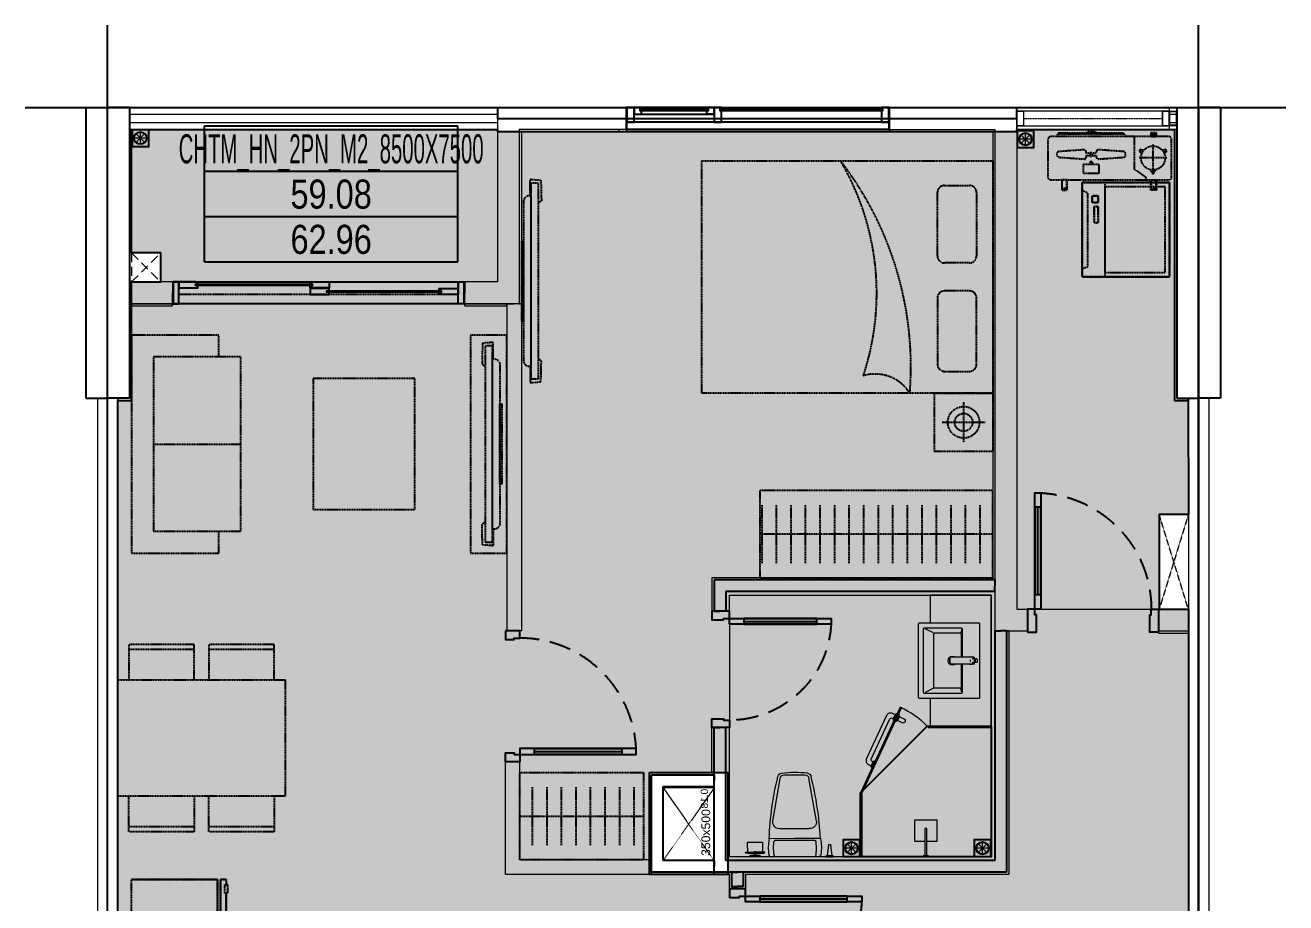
# Model space of a CAD drawing. Header units: millimetres. Extents: x -523 to 8143, y -735 to 8898.
# Drawn here: x -523 to 8143, y 2860 to 8898 of the extents above; entities that cross this region are included whole.
import ezdxf
from ezdxf.enums import TextEntityAlignment as Align

# ---------------------------------------------------------------- set-up
doc = ezdxf.new("R2010")
doc.units = ezdxf.units.MM
for name, pattern in [('3PN B$0$HIDDENX2', [0.75, 0.5, -0.25]), ('DHDASHED4', [1.6, 0.8, -0.8]), ('HIDDEN', [9.525, 6.35, -3.175]), ('Xref Y2-Y4 ME$0$Xref MB Y2.Y4$0$Xr_truc thang N3 tang dien hinh$0$T-Can ho$0$HIDDEN3', [0.2, 0.1, -0.1])]:
    doc.linetypes.add(name, pattern=pattern)
doc.layers.get('0').update_dxf_attribs({"color": 231})
doc.layers.get('DefPoints').update_dxf_attribs({"color": 191})
doc.layers.add('2pn_t1', color=7, linetype='Continuous', true_color=0xb8c7d1)
doc.layers.add('A-AREA-SPACE', color=130, linetype='Continuous', plot=False)
doc.layers.add('A-AREA-WALL-CENTER', color=210, linetype='Continuous', plot=False)
for name, color, linetype in [('A-CONC', 2, 'Continuous'), ('A-DOOR', 142, 'Continuous'), ('A-FURN', 251, 'DHDASHED4'), ('A-WALL', 1, 'Continuous')]:
    doc.layers.add(name, color=color, linetype=linetype)
for name, color, linetype, lineweight in [('A-EQPM', 127, 'Continuous', 9), ('A-FNSH', 253, 'Continuous', 9), ('A-HIDD', 45, 'HIDDEN', 9), ('A-RAIL', 153, 'Continuous', 9), ('A-Truc ky thuat', 162, 'Continuous', 0), ('A-WALL-INT', 31, 'Continuous', 20), ('A-WALL-PRTN', 6, 'Continuous', 9)]:
    doc.layers.add(name, color=color, linetype=linetype, lineweight=lineweight)
doc.styles.add('VTK_Arial', font='arial.ttf', dxfattribs={"width": 0.8})
doc.styles.add('Xref Y2-Y4 ME$0$Xref MB Y2.Y4$0$Xr_truc thang N3 tang dien hinh$0$T-Can ho$0$Arial', font='arial.ttf')

# ---------------------------------------------------------------- blocks, each defined once
blk = doc.blocks.new('DT-CAN')
at = {"layer": 'DefPoints'}
for p, q in [((-870.7, 0), (870.7, 0)), ((-870.7, -934.4), (-870.7, 0)), ((870.7, -934.4), (870.7, 0)), ((-870.7, -311.5), (870.7, -311.5)), ((-870.7, -622.9), (870.7, -622.9)), ((-870.7, -934.4), (870.7, -934.4))]:
    blk.add_line(p, q, dxfattribs=at)
at = {"layer": 'DefPoints', "color": 7, "style": 'VTK_Arial', "width": 0.5}
blk.add_attdef('LOAICAN', text='', height=200, dxfattribs=at).set_placement((0, -257.5), align=Align.CENTER)
at = {"layer": 'DefPoints', "color": 5, "style": 'VTK_Arial', "width": 0.8}
blk.add_attdef('DT-TT', text='', height=200, dxfattribs=at).set_placement((0, -569), align=Align.CENTER)
at = {"layer": 'DefPoints', "color": 6, "style": 'VTK_Arial', "width": 0.8}
blk.add_attdef('DT-TIM', text='', height=200, dxfattribs=at).set_placement((0, -880.4), align=Align.CENTER)
blk = doc.blocks.new('*U26')
at = {"linetype": 'HIDDEN', "ltscale": 0.3}
for p, q in [((86.1, 499.5), (86.1, 101.1)), ((186.1, 499.5), (186.1, 101.1)), ((286.1, 499.5), (286.1, 101.1)), ((386.1, 499.5), (386.1, 101.1)), ((486.1, 499.5), (486.1, 101.1)), ((586.1, 499.5), (586.1, 101.1)), ((686.1, 499.5), (686.1, 101.1)), ((786.1, 499.5), (786.1, 101.1)), ((886.1, 499.5), (886.1, 101.1)), ((986.1, 499.5), (986.1, 101.1)), ((1086.1, 499.5), (1086.1, 101.1)), ((1186.1, 499.5), (1186.1, 101.1)), ((1286.1, 499.5), (1286.1, 101.1)), ((1386.1, 499.5), (1386.1, 101.1)), ((1486.1, 499.5), (1486.1, 101.1)), ((1586.1, 499.5), (1586.1, 101.1)), ((0, 300), (1600, 300))]:
    blk.add_line(p, q, dxfattribs=at)
blk.add_lwpolyline([(0, 0), (1600, 0), (1600, 600), (0, 600)], close=True, dxfattribs=at)
blk = doc.blocks.new('F-PK-BANSOAN-01')
at = {"linetype": 'HIDDEN', "ltscale": 0.3}
blk.add_lwpolyline([(-700, -900), (-700, 0), (0, 0), (0, -900)], close=True, dxfattribs=at)
blk = doc.blocks.new('F-PN-GIUONG-2000X1600')
at = {"linetype": 'HIDDEN', "ltscale": 0.3}
for p, q in [((332.5, -150.5), (159.2, -150.5)), ((111.4, -198.4), (111.4, -655.8)), ((380.4, -655.8), (380.4, -198.4)), ((159.2, -703.7), (332.5, -703.7)), ((111.4, -1381), (111.4, -944.2)), ((159.2, -896.3), (332.5, -896.3)), ((380.4, -944.2), (380.4, -1381)), ((332.5, -1428.8), (159.2, -1428.8))]:
    blk.add_line(p, q, dxfattribs=at)
blk.add_lwpolyline([(2000, 0), (2000, -1600), (0, -1600), (0, 0), (2000, 0)], dxfattribs=at)
for centre, radius, start, end in [((2879.5, -182.5), 2316.9, 175.48135, 217.72002), ((808.7, 149.5), 281.8, 212.03819, 286.6668), ((159.2, -198.4), 47.8, 90, 180), ((332.5, -198.4), 47.8, 0, 90), ((2591, -687.7), 1793.5, 161.56279, 210.57443), ((159.2, -655.8), 47.8, 180, 270), ((332.5, -655.8), 47.8, 270, 0), ((159.2, -944.2), 47.8, 90, 180), ((332.5, -944.2), 47.8, 0, 90), ((159.2, -1381), 47.8, 180, 270), ((332.5, -1381), 47.8, 270, 0)]:
    blk.add_arc(centre, radius, start, end, dxfattribs=at)
blk = doc.blocks.new('E-CHUNG-CUCNONG-DH')
at = {"linetype": 'HIDDEN', "ltscale": 0.3}
for p, q in [((292.8, 313.7), (311.7, 313.7)), ((302.2, 304.3), (302.2, 323.2)), ((-127.5, 157.6), (-127.5, 194.3)), ((221.4, 195.2), (205, 204.7)), ((217.9, 208.1), (208.5, 191.8)), ((297.5, 56.8), (297.5, 245.7)), ((373.6, 195.2), (390, 204.7)), ((386.5, 191.8), (377.1, 208.1)), ((391.9, 151.3), (203.1, 151.3)), ((288.1, 53.9), (306.9, 53.9)), ((297.5, 63.4), (297.5, 44.5)), ((-302.2, -61.4), (-321.1, -61.4)), ((-311.7, -51.9), (-311.7, -70.8)), ((292.8, -61.4), (311.7, -61.4)), ((302.2, -51.9), (302.2, -70.8))]:
    blk.add_line(p, q, dxfattribs=at)
blk.add_lwpolyline([(-406.1, 0), (406.1, 0, 0.414214), (425, 18.9), (425, 275.9, 0.414214), (401.4, 299.6), (-401.4, 299.6, 0.414214), (-425, 275.9), (-425, 18.9, 0.414214)], format="xyb", close=True, dxfattribs=at)
for points in [[(-363.6, 299.6), (-357.7, 314.3, -0.306678), (-344.6, 323.2), (89.6, 323.2, -0.306678), (102.7, 314.3), (108.6, 299.6)], [(219, 177.2), (205.8, 194.1, -0.677033), (214.5, 209.3), (235.8, 206.2)], [(359.2, 206.2), (380.5, 209.3, -0.677033), (389.2, 194.1), (376, 177.2)], [(314.2, 70.4), (306.3, 50.4, -0.677033), (288.7, 50.4), (280.8, 70.4)]]:
    blk.add_lwpolyline(points, format="xyb", dxfattribs=at)
for points in [[(102.7, 314.3), (-357.7, 314.3)], [(250.3, 0), (250.3, 16.2), (170, 72.6), (170, 299.6)], [(286.2, 323.2), (286.2, 299.6)], [(318.3, 323.2), (318.3, 299.6)], [(-134.4, 106.2), (-134.4, 128.2), (-120.6, 128.2), (-120.6, 106.2)], [(-327.7, -70.8), (-327.7, 0)], [(-295.6, -70.8), (-295.6, 0)], [(286.2, -70.8), (286.2, 0)], [(318.3, -70.8), (318.3, 0)]]:
    blk.add_lwpolyline(points, dxfattribs=at)
for points in [[(283.3, 299.6), (321.1, 299.6), (321.1, 323.2), (283.3, 323.2)], [(-182.9, 47.4), (-72.1, 47.4), (-72.1, 106.2), (-182.9, 106.2)], [(283.3, 0), (321.1, 0), (321.1, -70.8), (283.3, -70.8)], [(-292.8, 0), (-330.6, 0), (-330.6, -70.8), (-292.8, -70.8)]]:
    blk.add_lwpolyline(points, close=True, dxfattribs=at)
for centre, radius in [((302.2, 313.7), 4.72), ((297.5, 151.3), 82.6), ((-311.7, -61.4), 4.72), ((302.2, -61.4), 4.72)]:
    blk.add_circle(centre, radius, dxfattribs=at)
blk.add_arc((-127.5, 257.1), 75.6, 61.04446, 118.95554, dxfattribs=at)
for points, weights, knots in [([(-162.1, 193.1), (-162.1, 188.2), (-162.1, 183.3), (-148.2, 183.3), (-134.3, 183.3), (-134.3, 175.9), (-134.3, 168.6), (-148.2, 168.6), (-162.1, 168.6), (-162.1, 163.7), (-162.1, 158.8), (-162.1, 152.4), (-166.6, 148), (-171, 143.6), (-177.1, 144.2), (-264, 150.3), (-350.9, 156.5), (-363.6, 157.6), (-363.6, 171.1), (-363.6, 175.9), (-363.6, 180.7), (-363.6, 194.3), (-350.9, 195.4), (-264, 201.6), (-177.1, 207.7), (-171, 208.2), (-166.6, 203.9), (-162.1, 199.5), (-162.1, 193.1)], [1, 1, 1, 1, 1, 1, 1, 1, 1, 1, 1, 0.916058650995, 1, 0.916058650995, 1, 1, 1, 0.734760240583, 1, 1, 1, 0.734760240583, 1, 1, 1, 0.916058650995, 1, 0.916058650995, 1], [0, 0, 0, 1, 1, 2, 2, 3, 3, 4, 4, 5, 5, 5.825313, 5.825313, 6.650626, 6.650626, 7.650626, 7.650626, 9.141593, 9.141593, 10.141593, 10.141593, 11.632559, 11.632559, 12.632559, 12.632559, 13.457872, 13.457872, 14.283185, 14.283185, 14.283185]), ([(95.9, 156.5), (9, 150.3), (-77.9, 144.2), (-84, 143.6), (-88.4, 148), (-92.9, 152.4), (-92.9, 158.8), (-92.9, 163.7), (-92.9, 168.6), (-106.8, 168.6), (-120.7, 168.6), (-120.7, 175.9), (-120.7, 183.3), (-106.8, 183.3), (-92.9, 183.3), (-92.9, 188.2), (-92.9, 193.1), (-92.9, 199.5), (-88.4, 203.9), (-84, 208.2), (-77.9, 207.7), (9, 201.6), (95.9, 195.4), (108.6, 194.3), (108.6, 180.7), (108.6, 175.9), (108.6, 171.1), (108.6, 157.6), (95.9, 156.5)], [1, 1, 1, 0.916058650995, 1, 0.916058650995, 1, 1, 1, 1, 1, 1, 1, 1, 1, 1, 1, 0.916058650995, 1, 0.916058650995, 1, 1, 1, 0.734760240583, 1, 1, 1, 0.734760240583, 1], [0, 0, 0, 1, 1, 1.825313, 1.825313, 2.650626, 2.650626, 3.650626, 3.650626, 4.650626, 4.650626, 5.650626, 5.650626, 6.650626, 6.650626, 7.650626, 7.650626, 8.475939, 8.475939, 9.301253, 9.301253, 10.301253, 10.301253, 11.792219, 11.792219, 12.792219, 12.792219, 14.283185, 14.283185, 14.283185])]:
    blk.add_rational_spline(points, weights, degree=2, knots=knots, dxfattribs=at)
blk = doc.blocks.new('*U29')
at = {"linetype": 'HIDDEN', "ltscale": 0.3}
blk.add_line((1960, 85), (40, 85), dxfattribs=at)
for p, q in [((158.1, 15.5), (158.1, 24.5)), ((1060.6, 60.5), (1060.6, 69.5))]:
    blk.add_line(p, q)
blk.add_lwpolyline([(0, 0), (2000, 0), (2000, 150), (0, 150)], close=True)
for points in [[(40, 54.5), (40, 0), (0, 0), (0, 150), (40, 150), (40, 0), (40, 0), (40, 54.5)], [(1960, 54.5), (1960, 0), (2000, 0), (2000, 150), (1960, 150), (1960, 0), (1960, 0), (1960, 54.5)], [(155, 0), (40, 0), (40, 10), (40, 10), (40, 40), (155, 40), (162, 40), (170, 40), (170, 25), (155, 25), (155, 15)], [(155, 0), (162, 0), (170, 0), (170, 15), (155, 15)], [(158.1, 15.5), (954, 15.5), (954, 24.5), (158.1, 24.5)], [(1072.5, 45), (942.5, 45), (942.5, 45), (942.5, 45), (942.5, 85), (1057.5, 85), (1064.5, 85), (1072.5, 85), (1072.5, 70), (1057.5, 70), (1057.5, 60), (1072.5, 60), (1072.5, 45)], [(942.5, 0), (1072.5, 0), (1072.5, 0), (1072.5, 0), (1072.5, 40), (957.5, 40), (950.5, 40), (942.5, 40), (942.5, 25), (957.5, 25), (957.5, 15), (942.5, 15), (942.5, 0)], [(1060.6, 60.5), (1842, 60.5), (1842, 69.5), (1060.6, 69.5)], [(1960, 45), (1960, 45), (1960, 85), (1845.5, 85), (1838.5, 85), (1830.5, 85), (1830.5, 70), (1845.5, 70), (1845.5, 60)], [(1845.5, 60), (1830.5, 60), (1830.5, 45), (1960, 45), (1960, 45), (1960, 45), (1960, 45)]]:
    blk.add_lwpolyline(points)
blk = doc.blocks.new('E-VS-VOISENTAM-01')
at = {"color": 0}
blk.add_lwpolyline([(-105.3, -7.6), (-105.3, -75.1), (-255.3, -75.1), (-255.3, 74.9), (-105.3, 74.9), (-105.3, 7.4)], dxfattribs=at)
for points in [[(-195.1, -7.6), (-6.3, -7.6), (-6.3, 7.4), (-195.1, 7.4)], [(-6.3, -17.9), (0, -17.9), (0, 17.9), (-6.3, 17.9)]]:
    blk.add_lwpolyline(points, close=True, dxfattribs=at)
blk = doc.blocks.new('E-VS-LAVABO-01')
at = {"extrusion": (0, 0, -1)}
for p, q in [((-260, 86), (-260, 494)), ((-254, 500), (254, 500)), ((-225, 206), (-225, 459)), ((-219, 465), (219, 465)), ((-190.4, 397.6), (-218.8, 454.4)), ((190.4, 397.6), (218.8, 454.4)), ((225, 459), (225, 206)), ((260, 494), (260, 86)), ((-190, 213.5), (-190, 389)), ((-184, 395), (184, 395)), ((190, 213.5), (190, 389)), ((-22, 283.7), (22, 283.7)), ((-24, 200), (-219, 200)), ((-217.6, 203), (-192.4, 208.4)), ((-24, 207.5), (-184, 207.5)), ((184, 207.5), (24, 207.5)), ((219, 200), (24, 200)), ((217.6, 203), (192.4, 208.4)), ((-25.4, 150), (-26.5, 150)), ((-24, 150), (-24, 151.6)), ((-15.5, 128.2), (-13.1, 128.2)), ((-12.5, 124.1), (-12.5, 128.5)), ((-12.5, 99.6), (-12.5, 113.7)), ((-10.5, 115.7), (-7.5, 115.7)), ((10.5, 97.6), (-10.5, 97.6)), ((7.5, 115.5), (-7.5, 115.5)), ((5, 145), (-5, 145)), ((7.5, 115.7), (10.5, 115.7)), ((12.5, 123.8), (13.1, 123.8)), ((12.5, 99.6), (12.5, 113.7)), ((13.1, 126), (14.9, 126)), ((14.9, 123.8), (15.5, 123.8)), ((26.5, 150), (25.4, 150)), ((254, 80), (-254, 80))]:
    blk.add_line(p, q, dxfattribs=at)
for p, q in [((-260, 420), (-450, 420)), ((-450, 420), (-450, 0)), ((450, 420), (260, 420)), ((450, 0), (450, 420)), ((-450, 0), (450, 0))]:
    blk.add_line(p, q)
at = {"extrusion": (0, 0, -1), "flags": 128}
for points in [[(24, 119), (24, 281.7), (24, 282.4)], [(-24, 119), (-24, 281.7), (-24, 282.4)], [(-22, 117), (-15.6, 117), (15.6, 117), (22, 117)], [(12, 115), (14.4, 116.3), (15.6, 117)], [(12.8, 128.8), (15.5, 128.8), (15.5, 128.2), (13.1, 128.2), (13.1, 124.4), (15.5, 124.4), (15.5, 123.8), (12.8, 123.8), (15.5, 123.8)], [(11, 114), (10.5, 114), (-10.5, 114), (-11, 114)], [(10.5, 108.1), (0, 108.1), (-10.5, 108.1)], [(-15.6, 117), (-14.4, 116.3), (-12, 115)]]:
    blk.add_lwpolyline(points, dxfattribs=at)
for points in [[(22, 284.4), (-22, 284.4)], [(-12.5, 128.8), (-12.5, 123.8), (-13.1, 123.8), (-13.1, 126), (-14.9, 126), (-14.9, 123.8), (-15.5, 123.8), (-15.5, 128.8), (-14.9, 128.8), (-14.9, 126.6), (-13.1, 126.6), (-13.1, 128.8)]]:
    blk.add_lwpolyline(points, close=True, dxfattribs=at)
at = {"extrusion": (0, 0, -1)}
for centre, radius, start, end in [((254, 494), 6, 0, 90), ((219, 459), 6, 0, 90), ((-219, 459), 6, 90, 180), ((-254, 494), 6, 90, 180), ((184, 389), 6, 0, 90), ((-184, 389), 6, 90, 180), ((0, 265), 31, 320.62686, 219.37314), ((22, 281.7), 1.99, 0.21514, 90.21353), ((-22, 281.7), 1.99, 89.78647, 179.78486), ((219, 206), 6, 270, 0), ((184, 213.5), 6, 270, 0), ((-184, 213.5), 6, 180, 270), ((-219, 206), 6, 180, 270), ((0, 139.7), 27.5, 330.77713, 28.28414), ((0, 139.7), 26.5, 334.91237, 24.22074), ((22, 119), 2, 270, 0), ((12.8, 128.5), 0.298, 89.78647, 179.78486), ((12.8, 124.1), 0.298, 180.21514, 270.21353), ((12.8, 124.1), 0.298, 180.21514, 270.21353), ((10.5, 113.7), 2, 0, 39.64467), ((11, 112.5), 1.5, 0, 90), ((11, 109.6), 1.5, 270, 0), ((10.5, 99.6), 2, 270, 0), ((10.5, 113.7), 2, 40.21561, 90), ((-10.5, 113.7), 2, 90, 139.5327), ((-10.5, 99.6), 2, 180, 270), ((-11, 112.5), 1.5, 90, 180), ((-11, 109.6), 1.5, 180, 270), ((-10.5, 113.7), 2, 140.36277, 180), ((-22, 119), 2, 180, 270), ((0, 139.7), 26.5, 154.68391, 205.08763), ((0, 139.7), 27.5, 151.64819, 209.22287), ((254, 86), 6, 270, 0), ((-254, 86), 6, 180, 270)]:
    blk.add_arc(centre, radius, start, end, dxfattribs=at)
for centre, major_axis, start_param, end_param in [((-22, 282.4), (2, 0), 1.570796, 3.141593), ((22, 282.4), (-2, 0), 3.141593, 4.712389)]:
    blk.add_ellipse(centre, major_axis=major_axis, ratio=0.984382, start_param=start_param, end_param=end_param)
for points, knots in [([(-24, 150.6), (-24, 150.8), (-24, 151.4), (-24, 152.7), (-24, 154.5), (-24, 156.5), (-24, 158.3), (-24, 159.4), (-24, 159.7)], [0, 0, 0, 0, 0.170042, 0.387138, 0.569985, 0.748798, 0.931358, 1, 1, 1, 1]), ([(-10.5, 108.1), (-10.6, 108.1), (-10.7, 108.1), (-10.8, 108.1), (-11, 108.1), (-11, 108.1), (-11, 108.1)], [0, 0, 0, 0, 0.250855, 0.500152, 0.749125, 1, 1, 1, 1]), ([(10.5, 108.1), (10.6, 108.1), (10.7, 108.1), (10.8, 108.1), (11, 108.1), (11, 108.1), (11, 108.1)], [0, 0, 0, 0, 0.250855, 0.500152, 0.749125, 1, 1, 1, 1]), ([(24, 150.6), (24, 150.8), (24, 151.4), (24, 152.7), (24, 154.5), (24, 156.5), (24, 158.3), (24, 159.4), (24, 159.7)], [0, 0, 0, 0, 0.170042, 0.387138, 0.569985, 0.748798, 0.931358, 1, 1, 1, 1])]:
    blk.add_open_spline(points, degree=3, knots=knots)
blk = doc.blocks.new('E-VS-BONCAU-01')
for p, q in [((-145.5, -13.9), (-139.8, 0.5)), ((-148.9, -57.3), (-145.5, -13.9)), ((-146.2, -104.4), (-148.9, -57.3)), ((145.4, -15), (148.5, -58.4)), ((148.5, -58.4), (145.4, -105.5)), ((213.1, -0.8), (265.4, -1)), ((221.8, -9.6), (256.7, -9.7)), ((230.2, -79.4), (221.8, -9.6)), ((256.7, -9.7), (247.7, -79.5)), ((-0.5, -126.3), (-176.3, -125.6)), ((-136.7, -112.2), (-146.2, -104.4)), ((-0.4, -113.3), (-136.7, -112.2)), ((-0.5, -126.3), (-0.5, -126.3)), ((175.4, -127), (-0.5, -126.3)), ((135.8, -113.2), (-0.4, -113.3)), ((145.4, -105.5), (135.8, -113.2)), ((-150.9, -245), (-101.2, -539.8)), ((-100, -194.5), (98.5, -195.2)), ((149, -246.1), (97.1, -540.5)), ((-71.2, -564.4), (-2.2, -564.6)), ((-2.2, -564.6), (66.9, -564.9))]:
    blk.add_line(p, q)
for points in [[(-307.4, -12.3), (-240.3, -12.3), (-240.3, 0.4), (-307.4, 0.4)], [(-324.6, -100.9), (-223.3, -100.9), (-223.3, -24.5), (-324.6, -24.5)], [(-281.4, -35.9), (-281.4, -12.3), (-266.2, -12.3), (-266.2, -35.9)]]:
    blk.add_lwpolyline(points, close=True)
for points in [[(160.1, -0.6), (0, 0), (-160.1, 0.6)], [(139.8, -0.5), (145.4, -15)]]:
    blk.add_lwpolyline(points)
for points in [[(-337.2, -33.4), (-281.4, -33.4), (-281.4, -26.6), (-337.2, -26.6, 1)], [(-210.5, -33.4), (-266.2, -33.4), (-266.2, -26.6), (-210.5, -26.6, -1)]]:
    blk.add_lwpolyline(points, format="xyb", close=True)
for centre, radius, start, end in [((225.4, 2.7), 12.8, 195.93034, 253.62994), ((238.9, -79.4), 8.72, 179.78014, 359.78014), ((253.1, 2.6), 12.8, 285.93034, 343.62994)]:
    blk.add_arc(centre, radius, start, end)
for centre, major_axis, ratio, start_param, end_param in [((-160.1, -17.6), (-12.9, -12.8), 1, 3.926991, 5.363819), ((-160.1, -17.6), (-12.9, -12.8), 1, 3.926991, 5.363819), ((-160.1, -17.6), (-12.9, -12.8), 1, 3.926991, 5.363819), ((160, -18.8), (-12.9, -12.8), 1, 2.490163, 3.926991), ((160, -18.8), (-12.9, -12.8), 1, 2.490163, 3.926991), ((-309.7, -59.9), (-491.9, 11.9), 0.754969, 2.992228, 3.290957), ((1638.9, -88), (-275.8, 1956.4), 0.917923, 1.461172, 1.68042), ((-105.7, -239.6), (-32.1, 32.3), 1, 5.374496, 7.190108), ((103.9, -240.4), (-32.3, -32.1), 1, 2.23467, 4.050282), ((-85.9, -545.6), (-22.1, -22), 1, -0.518895, 0.614897), ((-85.9, -545.6), (-22.1, -22), 1, -0.518895, 0.614897), ((-71, -533.5), (-21.8, 21.9), 1, 0.993435, 2.351364), ((-9.9, -27.7), (-393.7, -390.7), 1, 0.641923, 0.802984), ((-9.9, -27.7), (-393.7, -390.7), 1, 0.641923, 0.802984), ((9.6, -27.8), (-390.7, 393.7), 1, 2.338609, 2.49967), ((9.6, -27.8), (-390.7, 393.7), 1, 2.338609, 2.49967), ((66.9, -534), (-21.8, 21.9), 1, 2.361025, 3.718954), ((81.7, -546.2), (-22.1, -22), 1, 0.955899, 2.089692), ((81.7, -546.2), (-22.1, -22), 1, 0.955899, 2.089692)]:
    blk.add_ellipse(centre, major_axis=major_axis, ratio=ratio, start_param=start_param, end_param=end_param)
at = {"extrusion": (0, 0, -1)}
for centre, major_axis, ratio, start_param, end_param in [((309.2, -62.3), (492, 8.1), 0.754969, 2.992228, 3.290957), ((-1639.5, -75.4), (-290.8, -1954.2), 0.917923, 4.602765, 4.822013)]:
    blk.add_ellipse(centre, major_axis=major_axis, ratio=ratio, start_param=start_param, end_param=end_param, dxfattribs=at)
blk = doc.blocks.new('*U36')
at = {"linetype": 'HIDDEN', "ltscale": 0.3}
for p, q in [((-750, -150), (-750, -1350)), ((-150, -150), (-750, -150)), ((-150, -1350), (-150, -150)), ((-150, -750), (-750, -750)), ((-750, -1350), (-150, -1350))]:
    blk.add_line(p, q, dxfattribs=at)
blk.add_lwpolyline([(-600, -1350), (-600, -1500), (0, -1500), (0, 0), (-600, 0), (-600, -150)], dxfattribs=at)
blk = doc.blocks.new('*U39')
blk.add_line((2530, 150), (0, 150))
for points in [[(0, 150), (2530, 150), (2530, 0), (0, 0)], [(0, 105), (2530, 105), (2530, 45), (0, 45)]]:
    blk.add_lwpolyline(points, close=True)
blk = doc.blocks.new('*U30')
blk.add_line((0, -150), (1800, -150))
at = {"ltscale": 2000}
for points in [[(0, 0), (0, -150), (-5, -150), (-5, 0)], [(1805, 0), (1805, -150), (1800, -150), (1800, 0)]]:
    blk.add_lwpolyline(points, close=True, dxfattribs=at)
for points in [[(1800, 0), (0, 0), (0, -100), (1800, -100)], [(0, 0), (50, 0), (50, -100), (0, -100)], [(1150, 0), (1200, 0), (1200, -100), (1150, -100)], [(1200, 0), (1750, 0), (1750, -45), (1200, -45)], [(1250, 0), (1200, 0), (1200, -45), (1250, -45)], [(1700, 0), (1750, 0), (1750, -45), (1700, -45)], [(1750, 0), (1800, 0), (1800, -100), (1750, -100)], [(40, -10), (1160, -10), (1160, -20), (40, -20)], [(1240, -10), (1710, -10), (1710, -20), (1240, -20)]]:
    blk.add_lwpolyline(points, close=True)
blk = doc.blocks.new('*U33')
blk.add_line((-100, -70), (-700, -70))
for points in [[(100, 0), (100, -60), (40, -60), (40, -50), (0, -50), (0, 0)], [(0, -50), (-800, -50), (-800, -90), (0, -90)], [(-100, -50), (-100, -90), (-700, -90), (-700, -50)], [(100, -900), (100, -840), (40, -840), (40, -850), (0, -850), (0, -900)]]:
    blk.add_lwpolyline(points, close=True)
at = {"linetype": '3PN B$0$HIDDENX2', "ltscale": 300}
blk.add_arc((0, -50), 800, 180, 270, dxfattribs=at)
blk = doc.blocks.new('*U42')
blk.add_line((-100, -70), (-600, -70))
for points in [[(120, 0), (120, -60), (40, -60), (40, -50), (0, -50), (0, 0)], [(0, -50), (-700, -50), (-700, -90), (0, -90)], [(-100, -50), (-100, -90), (-600, -90), (-600, -50)], [(120, -800), (120, -740), (40, -740), (40, -750), (0, -750), (0, -800)]]:
    blk.add_lwpolyline(points, close=True)
at = {"linetype": '3PN B$0$HIDDENX2', "ltscale": 300}
blk.add_arc((0, -50), 700, 180, 270, dxfattribs=at)
blk = doc.blocks.new('F-PN-DONGIUONG-01')
at = {"linetype": 'HIDDEN', "ltscale": 0.3}
for p, q in [((-200, -348.1), (-200, -51.9)), ((-338.8, -200), (-61.2, -200))]:
    blk.add_line(p, q, dxfattribs=at)
blk.add_lwpolyline([(0, -400), (-400, -400), (-400, 0), (0, 0)], close=True, dxfattribs=at)
for radius in [108.5, 61.3]:
    blk.add_circle((-200, -200), radius, dxfattribs=at)
blk = doc.blocks.new('*U38')
at = {"linetype": 'HIDDEN', "ltscale": 0.3}
for points in [[(1500, 0), (1500, -250), (0, -250), (0, 0)], [(473.1, -33.8), (473.1, -48), (1026.9, -48), (1026.9, -33.8)], [(1425, -100), (1425, -150), (75, -150), (75, -100)]]:
    blk.add_lwpolyline(points, close=True, dxfattribs=at)
blk.add_lwpolyline([(1335.8, -100), (1335.8, -86.3, 0.414214), (1297.4, -48), (202.6, -48, 0.414214), (164.2, -86.3), (164.2, -100)], format="xyb", close=True, dxfattribs=at)
for points in [[(164.2, -93.8), (50.4, -93.8), (56.3, -167.7), (198.5, -171.1), (215.2, -150)], [(1335.8, -93.8), (1449.6, -93.8), (1443.7, -167.7), (1301.5, -171.1), (1284.8, -150)]]:
    blk.add_lwpolyline(points, dxfattribs=at)
blk = doc.blocks.new('*U37')
at = {"linetype": 'HIDDEN', "ltscale": 0.3}
for p, q in [((75, 644.4), (75, 400)), ((525, 644.4), (75, 644.4)), ((75, 608.9), (525, 608.9)), ((525, 400), (525, 644.4)), ((1075, 644.4), (625, 644.4)), ((625, 644.4), (625, 400)), ((625, 608.9), (1075, 608.9)), ((1075, 400), (1075, 644.4)), ((1150, 400), (0, 400)), ((0, 400), (0, -400)), ((1150, -400), (1150, 400)), ((0, -400), (1150, -400)), ((75, -644.4), (75, -400)), ((525, -400), (525, -644.4)), ((625, -644.4), (625, -400)), ((1075, -400), (1075, -644.4)), ((525, -608.9), (75, -608.9)), ((525, -644.4), (75, -644.4)), ((1075, -608.9), (625, -608.9)), ((1075, -644.4), (625, -644.4))]:
    blk.add_line(p, q, dxfattribs=at)
blk = doc.blocks.new('F-PK-TV-01')
at = {"linetype": 'HIDDEN', "ltscale": 0.3}
for points in [[(0, -113.8), (0, 0), (-73.9, -5.9), (-77.3, -148.1), (-56.2, -164.8)], [(0, -1285.4), (0, -1399.2), (-73.9, -1393.3), (-77.3, -1251.1), (-56.2, -1234.4)]]:
    blk.add_lwpolyline(points, dxfattribs=at)
for points in [[(-6.2, -1374.6), (-56.2, -1374.6), (-56.2, -24.6), (-6.2, -24.6)], [(60, -422.7), (45.8, -422.7), (45.8, -976.5), (60, -976.5)]]:
    blk.add_lwpolyline(points, close=True, dxfattribs=at)
blk.add_lwpolyline([(-6.2, -1285.4), (7.4, -1285.4, 0.414214), (45.8, -1247), (45.8, -152.2, 0.414214), (7.4, -113.8), (-6.2, -113.8)], format="xyb", close=True, dxfattribs=at)
blk = doc.blocks.new('E-CHUNG-GATHOATSAN-01')
at = {"ltscale": 2}
for p, q in [((88.3, 88.3), (31.7, 31.7)), ((88.3, 31.7), (31.7, 88.3)), ((60, 20), (60, 100)), ((100, 60), (20, 60))]:
    blk.add_line(p, q, dxfattribs=at)
for points in [[(120, 120), (0, 120), (0, 0), (120, 0)], [(115, 115), (5, 115), (5, 5), (115, 5)]]:
    blk.add_lwpolyline(points, close=True, dxfattribs=at)
for radius in [45, 40]:
    blk.add_circle((60, 60), radius, dxfattribs=at)
blk = doc.blocks.new('*U40')
blk.add_line((-100, -70), (-700, -70))
for points in [[(110, 0), (110, -60), (40, -60), (40, -50), (0, -50), (0, 0)], [(0, -50), (-800, -50), (-800, -90), (0, -90)], [(-100, -50), (-100, -90), (-700, -90), (-700, -50)], [(110, -900), (110, -840), (40, -840), (40, -850), (0, -850), (0, -900)]]:
    blk.add_lwpolyline(points, close=True)
at = {"linetype": '3PN B$0$HIDDENX2', "ltscale": 300}
blk.add_arc((0, -50), 800, 180, 270, dxfattribs=at)
blk = doc.blocks.new('*U41')
blk.add_line((-100, -70), (-700, -70))
for points in [[(160, 0), (160, -60), (40, -60), (40, -50), (0, -50), (0, 0)], [(0, -50), (-800, -50), (-800, -90), (0, -90)], [(-100, -50), (-100, -90), (-700, -90), (-700, -50)], [(160, -900), (160, -840), (40, -840), (40, -850), (0, -850), (0, -900)]]:
    blk.add_lwpolyline(points, close=True)
at = {"linetype": '3PN B$0$HIDDENX2', "ltscale": 300}
blk.add_arc((0, -50), 800, 180, 270, dxfattribs=at)
blk = doc.blocks.new('*U34')
at = {"linetype": 'HIDDEN', "ltscale": 0.3}
for p, q in [((650, 0), (0, 0)), ((0, 0), (0, -600)), ((0, 0), (0, -444.2)), ((0, 0), (650, 0)), ((650, -600), (650, 0)), ((650, 0), (650, -444.2)), ((30, -30), (620, -30)), ((30, -444.2), (30, -30)), ((620, -30), (620, -444.2)), ((0, -600), (0, -444.2)), ((650, -444.2), (0, -444.2)), ((620, -444.2), (30, -444.2)), ((373.1, -490.4), (373.1, -518.1)), ((483.8, -490.4), (373.1, -490.4)), ((373.1, -518.1), (483.8, -518.1)), ((483.8, -518.1), (483.8, -490.4)), ((511.5, -490.4), (511.5, -531.9)), ((557.7, -490.4), (511.5, -490.4)), ((557.7, -531.9), (557.7, -490.4)), ((650, -600), (650, -444.2)), ((0, -600), (650, -600)), ((0, -600), (650, -600)), ((56.2, -600), (72.3, -559.6)), ((72.3, -559.6), (577.7, -559.6)), ((511.5, -531.9), (557.7, -531.9)), ((577.7, -559.6), (593.8, -600))]:
    blk.add_line(p, q, dxfattribs=at)
for points in [[(650, -600), (0, -600), (0, 0), (650, 0)], [(650, -600), (0, -600), (0, -444.2), (0, 0), (650, 0), (650, -444.2)], [(30, -444.2), (30, -30), (620, -30), (620, -444.2)], [(483.8, -518.1), (373.1, -518.1), (373.1, -490.4), (483.8, -490.4)], [(557.7, -531.9), (511.5, -531.9), (511.5, -490.4), (557.7, -490.4)]]:
    blk.add_lwpolyline(points, close=True, dxfattribs=at)
blk = doc.blocks.new('E-CHUNG-TULANH-01')
at = {"linetype": 'HIDDEN', "ltscale": 0.3}
for p, q in [((300, 650), (0, 650)), ((0, 650), (0, 610)), ((0, 650), (555, 650)), ((0, 610), (0, 650)), ((0, 610), (650, 610)), ((650, 610), (0, 610)), ((310, 650), (300, 650)), ((555, 650), (310, 650)), ((615, 660), (555, 660)), ((555, 660), (555, 650)), ((555, 660), (555, 640)), ((615, 660), (555, 660)), ((555, 640), (615, 640)), ((615, 650), (615, 660)), ((615, 640), (615, 660)), ((650, 650), (615, 650)), ((650, 610), (650, 650)), ((650, 650), (650, 610)), ((0, 590), (0, 0)), ((650, 590), (0, 590)), ((0, 590), (650, 590)), ((0, 0), (0, 590)), ((650, 0), (650, 590)), ((650, 590), (650, 0))]:
    blk.add_line(p, q, dxfattribs=at)
blk.add_lwpolyline([(0, 0), (650, 0), (650, 590), (0, 590)], close=True, dxfattribs=at)
blk = doc.blocks.new('E-CHUNG-LOUVER')
blk.add_line((1100, 150), (0, 150))
at = {"linetype": 'HIDDEN', "ltscale": 0.3}
blk.add_line((50, 75), (1000, 75), dxfattribs=at)
for points in [[(0, 150), (1100, 150), (1100, 0), (0, 0)], [(1050, 125), (0, 125), (0, 25), (1050, 25)], [(48.5, 123.5), (1.5, 123.5), (1.5, 26.5), (48.5, 26.5)], [(1048.5, 123.5), (1001.5, 123.5), (1001.5, 26.5), (1048.5, 26.5)], [(1100, 25), (1050, 25), (1050, 125), (1100, 125)], [(1097, 28), (1053, 28), (1053, 122), (1097, 122)]]:
    blk.add_lwpolyline(points, close=True)
for points in [[(50, 125), (0, 125), (0, 25), (50, 25), (50, 125), (0, 125)], [(1050, 125), (1000, 125), (1000, 25), (1050, 25), (1050, 125), (1000, 125)]]:
    blk.add_lwpolyline(points)
blk = doc.blocks.new('*U48')
blk.add_line((50, 150), (0, 150))
for points in [[(0, 150), (50, 150), (50, 0), (0, 0)], [(0, 105), (50, 105), (50, 45), (0, 45)]]:
    blk.add_lwpolyline(points, close=True)
blk = doc.blocks.new('*U74')
at = {"linetype": 'HIDDEN', "ltscale": 0.3}
for p, q in [((86.1, 499.5), (86.1, 101.1)), ((186.1, 499.5), (186.1, 101.1)), ((286.1, 499.5), (286.1, 101.1)), ((386.1, 499.5), (386.1, 101.1)), ((486.1, 499.5), (486.1, 101.1)), ((586.1, 499.5), (586.1, 101.1)), ((686.1, 499.5), (686.1, 101.1)), ((786.1, 499.5), (786.1, 101.1)), ((0, 300), (850, 300))]:
    blk.add_line(p, q, dxfattribs=at)
blk.add_lwpolyline([(0, 0), (850, 0), (850, 600), (0, 600)], close=True, dxfattribs=at)
blk = doc.blocks.new('*U75')
blk.add_lwpolyline([(0, 0), (0, 350), (500, 350), (500, 0)], close=True)
at = {"linetype": 'Xref Y2-Y4 ME$0$Xref MB Y2.Y4$0$Xr_truc thang N3 tang dien hinh$0$T-Can ho$0$HIDDEN3'}
for points in [[(0, 0), (500, 350)], [(0, 350), (500, 0)]]:
    blk.add_lwpolyline(points, dxfattribs=at)
at = {"style": 'Xref Y2-Y4 ME$0$Xref MB Y2.Y4$0$Xr_truc thang N3 tang dien hinh$0$T-Can ho$0$Arial'}
blk.add_text('0.18', height=50, dxfattribs=at).set_placement((6.6, 42.7))
blk.add_attdef('--', text='', height=88, dxfattribs=at).set_placement((126.6, 189.6), align=Align.MIDDLE_CENTER)
blk = doc.blocks.new('MB TDH-R1.06$0$Tonkin_Dg63_63x220_P')
for p, q in [((50.27, 18.72), (54.97, 20.43)), ((50.88, 17.03), (55.58, 18.74)), ((22.08, 8.46), (17.38, 6.75))]:
    blk.add_line(p, q)
blk.add_lwpolyline([(0, 0), (0.34, -0.94), (60.14, 20.83), (59.8, 21.77)], close=True)
for points in [[(53.82, 20.65), (53.14, 22.53, 0.414214), (49.29, 24.33), (19.22, 13.38, 0.414214), (17.43, 9.54), (18.11, 7.66), (20.93, 8.68), (20.59, 9.62, -0.414214), (21.19, 10.9), (49.38, 21.17, -0.414214), (50.66, 20.57), (51, 19.63), (53.82, 20.65)], [(54.85, 17.83), (56.04, 14.55, -1), (53.23, 13.52), (52.03, 16.81), (54.85, 17.83)]]:
    blk.add_lwpolyline(points, format="xyb")
for points in [[(50.41, 18.35), (55.1, 20.06), (54.97, 20.43), (54.2, 20.79), (50.63, 19.49), (50.27, 18.72), (50.41, 18.35)], [(50.75, 17.41), (55.45, 19.12), (55.58, 18.74), (55.22, 17.97), (51.65, 16.67), (50.88, 17.03), (50.75, 17.41)], [(22.21, 8.09), (17.52, 6.38), (17.38, 6.75), (17.74, 7.52), (21.31, 8.82), (22.08, 8.46), (22.21, 8.09)]]:
    blk.add_lwpolyline(points)
at = {"ltscale": 5}
blk.add_arc((0, 0), 63.64, 0, 20, dxfattribs=at)
blk = doc.blocks.new('*U79')
for points in [[(0, 920), (-440.3, 920), (-430.8, 910), (0, 910), (0, 920)], [(0, 920), (-440.3, 920), (-430.8, 910), (0, 910), (0, 920)], [(-900, 20), (-900, 460.4), (-890, 450.4), (-890, 20), (-900, 20)], [(-900, 20), (-900, 460.4), (-890, 450.4), (-890, 20), (-900, 20)]]:
    blk.add_lwpolyline(points)
at = {"layer": 'DefPoints'}
blk.add_lwpolyline([(-440.3, 920), (0, 920), (0, 20), (-900, 20), (-900, 460.4), (-440.3, 920)], dxfattribs=at)
at = {"xscale": 10.21370210187853, "yscale": 10.21370210187853, "zscale": 10.21370210187853, "rotation": 44.99999999999083}
blk.add_blockref('MB TDH-R1.06$0$Tonkin_Dg63_63x220_P', (-900, 460.4), dxfattribs=at)

msp = doc.modelspace()

# ---------------------------------------------------------------- hatches: boundary and pattern name
at = {"layer": '2pn_t1'}
h = msp.add_hatch(color=256, dxfattribs=at)
h.dxf.hatch_style = 1
h.paths.add_polyline_path([(3768.4, 3756.1), (4308.4, 3756.1), (4308.4, 3056.1), (3768.4, 3056.1)], flags=16)
h.paths.add_polyline_path([(208.4, 8181.1), (2723.4, 8181.1), (2723.4, 8165.7), (6293.4, 8165.7), (6293.4, 8181.1), (7378.4, 8181.1), (7378.4, 6316.9), (7473.2, 6316.1), (7473.4, 5531.1), (7273.4, 5531.1), (7273.4, 4881.2), (7473.4, 4881), (7473.4, 1846.1), (7378.4, 1846.1), (7378.4, -28.9), (4363.4, -28.9), (4363.4, -13.9), (2338.4, -13.9), (2338.4, -29), (208.4, -29), (208.4, 1846.1), (113.4, 1846.1), (113.4, 6316.1), (208.4, 6316.1), (208.4, 7131.1), (408.4, 7131.1), (408.4, 7331.1), (208.4, 7331.1)])

# ---------------------------------------------------------------- linework, layer by layer
at = {"layer": 'A-AREA-SPACE'}
msp.add_lwpolyline([(113.4, 1846.1), (113.4, 6316.1), (208.4, 6316.1), (208.4, 7131.1), (408.4, 7131.1), (408.4, 7331.1), (208.4, 7331.1), (208.4, 8181.1), (2723.4, 8181.1), (2723.4, 8165.7), (6293.4, 8165.7), (6293.4, 8181.1), (7378.4, 8181.1), (7378.4, 6316.9), (7473.2, 6316.1), (7473.4, 5531.1), (7273.4, 5531.1), (7273.4, 4881.2), (7473.4, 4881), (7473.4, 1846.1)], dxfattribs=at)
msp.add_lwpolyline([(3768.4, 3756.1), (4308.4, 3756.1), (4308.4, 3056.1), (3768.4, 3056.1)], close=True, dxfattribs=at)
at = {"layer": 'A-AREA-WALL-CENTER'}
msp.add_lwpolyline([(43.4, 8331.1), (2723.4, 8331.1), (2723.4, 8256.1), (6293.4, 8256.1), (6293.4, 8331.1), (7543.4, 8331.1), (7543.4, -98.9), (43.4, -98.9)], close=True, dxfattribs=at)
at = {"layer": 'A-CONC'}
for p, q in [((-106.6, 8331.1), (43.4, 8331.1)), ((-106.6, 8331.1), (-106.6, 6331.1)), ((193.4, 8331.1), (43.4, 8331.1)), ((193.4, 8331.1), (193.4, 6331.1)), ((7393.4, 8331.1), (7543.4, 8331.1)), ((7393.4, 8331.1), (7393.4, 6331.1)), ((7693.4, 8331.1), (7543.4, 8331.1)), ((7693.4, 8331.1), (7693.4, 6331.1)), ((-106.6, 6331.1), (43.4, 6331.1)), ((193.4, 6331.1), (43.4, 6331.1)), ((7393.4, 6331.1), (7543.4, 6331.1)), ((7693.4, 6331.1), (7543.4, 6331.1))]:
    msp.add_line(p, q, dxfattribs=at)
at = {"layer": 'A-FNSH', "ltscale": 0.3}
for p, q in [((3558.4, 8181.1), (2873.4, 8181.1)), ((2873.4, 8181.1), (2873.4, 6981.1)), ((3558.4, 8166.1), (2888.4, 8166.1)), ((2888.4, 8166.1), (2888.4, 6981.1)), ((3558.4, 8181.1), (3558.4, 8173.6)), ((3558.4, 8166.1), (3558.4, 8173.6)), ((5418.4, 8181.1), (5418.4, 8173.6)), ((5418.4, 8181.1), (6143.4, 8181.1)), ((5418.4, 8166.1), (5418.4, 8173.6)), ((5418.4, 8166.1), (6128.4, 8166.1)), ((6128.4, 8166.1), (6128.4, 5081.1)), ((6143.4, 8181.1), (6143.4, 5081.1)), ((193.4, 6331.1), (193.4, 6981.1)), ((193.4, 6981.1), (488.4, 6981.1)), ((208.4, 6316.1), (208.4, 6966.1)), ((208.4, 6966.1), (488.4, 6966.1)), ((488.4, 6981.1), (488.4, 6973.6)), ((488.4, 6966.1), (488.4, 6973.6)), ((2498.4, 6981.1), (2498.4, 6973.6)), ((2498.4, 6981.1), (2788.4, 6981.1)), ((2498.4, 6966.1), (2498.4, 6973.6)), ((2498.4, 6966.1), (2788.4, 6966.1)), ((2788.4, 6981.1), (2788.4, 6973.6)), ((2788.4, 6966.1), (2788.4, 6973.6)), ((2873.4, 6981.1), (2880.9, 6981.1)), ((2888.4, 6981.1), (2880.9, 6981.1)), ((113.4, 6331.1), (113.4, 6323.6)), ((113.4, 6331.1), (193.4, 6331.1)), ((113.4, 6316.1), (113.4, 6323.6)), ((113.4, 6316.1), (208.4, 6316.1)), ((6128.4, 5096.1), (4198.4, 5096.1)), ((4198.4, 5096.1), (4198.4, 4866.1)), ((6128.4, 5081.1), (4213.4, 5081.1)), ((4213.4, 5081.1), (4213.4, 4866.1)), ((6128.4, 5096.1), (6128.4, 5088.6)), ((6128.4, 5081.1), (6128.4, 5088.6)), ((6128.4, 5081.1), (6135.9, 5081.1)), ((6143.4, 5081.1), (6135.9, 5081.1)), ((4293.4, 4866.1), (4293.4, 5001.1)), ((4293.4, 5001.1), (6143.4, 5001.1)), ((4318.4, 4866.1), (4318.4, 4976.1)), ((4318.4, 4976.1), (6118.4, 4976.1)), ((6118.4, 4976.1), (6118.4, 3176.1)), ((6143.4, 5001.1), (6143.4, 3151.1)), ((4198.4, 4866.1), (4205.9, 4866.1)), ((4213.4, 4866.1), (4205.9, 4866.1)), ((4293.4, 4866.1), (4305.9, 4866.1)), ((4318.4, 4866.1), (4305.9, 4866.1)), ((4318.4, 4866.1), (4318.4, 4066.1)), ((6393.4, 4881.1), (7243.4, 4881.1)), ((7268.4, 4731.1), (7268.4, 4723.6)), ((7268.4, 4731.1), (7473.4, 4731.1)), ((7268.4, 4716.1), (7268.4, 4723.6)), ((7268.4, 4716.1), (7473.4, 4716.1)), ((7473.4, 4731.1), (7473.4, 4723.6)), ((7473.4, 4716.1), (7473.4, 4723.6)), ((4293.4, 3151.1), (4293.4, 4066.1)), ((4293.4, 4066.1), (4305.9, 4066.1)), ((4318.4, 4066.1), (4305.9, 4066.1)), ((4318.4, 3176.1), (4318.4, 4066.1)), ((6143.4, 3151.1), (4293.4, 3151.1)), ((6118.4, 3176.1), (4318.4, 3176.1))]:
    msp.add_line(p, q, dxfattribs=at)
at = {"layer": 'A-FNSH'}
for p, q in [((7378.4, 8181.1), (7385.9, 8181.1)), ((7378.4, 8181.1), (7378.4, 6316.9)), ((7393.4, 8181.1), (7385.9, 8181.1)), ((7393.4, 8181.1), (7393.4, 6331.8)), ((7393.4, 6331.8), (7473.4, 6331.1)), ((7473.4, 6331.1), (7473.3, 6323.6)), ((7378.4, 6316.9), (7473.2, 6316.1)), ((7473.2, 6316.1), (7473.3, 6323.6)), ((6223.4, 4731.1), (6230.9, 4731.1)), ((6223.4, 4731.1), (6223.4, 3071.1)), ((6238.4, 4731.1), (6230.9, 4731.1)), ((6238.4, 4731.1), (6238.4, 3056.1)), ((4198.4, 3756.1), (4198.4, 4066.1)), ((4198.4, 4066.1), (4205.9, 4066.1)), ((4213.4, 4066.1), (4205.9, 4066.1)), ((4213.4, 3741.1), (4213.4, 4066.1)), ((3768.4, 3155.9), (3768.4, 3756.1)), ((3768.4, 3756.1), (4198.4, 3756.1)), ((3783.4, 3156.1), (3783.4, 3741.1)), ((3783.4, 3741.1), (4213.4, 3741.1)), ((3768.4, 3155.7), (3775.9, 3155.9)), ((3768.4, 3155.7), (3768.4, 3155.9)), ((3783.4, 3156.1), (3775.9, 3155.9)), ((3783.4, 3156.1), (3783.4, 3156.1)), ((4333, 3071.1), (4213.4, 3071.1)), ((4213.4, 3071.1), (4213.4, 3063.6)), ((4213.4, 3056.1), (4213.4, 3063.6)), ((4318, 3056.1), (4213.4, 3056.1)), ((4318, 2956.6), (4318, 3056.1)), ((4333, 2971.6), (4333, 3071.1)), ((6223.4, 3071.1), (4413, 3071.1)), ((4413, 3071.1), (4413, 2971.6)), ((6238.4, 3056.1), (4428, 3056.1)), ((4428, 3056.1), (4428, 2956.6)), ((4428, 2956.6), (4318, 2956.6)), ((4413, 2971.6), (4333, 2971.6))]:
    msp.add_line(p, q, dxfattribs=at)
at = {"layer": 'A-HIDD', "ltscale": 10}
msp.add_lwpolyline([(208.4, 7131.1), (408.4, 7131.1), (408.4, 7331.1), (208.4, 7331.1)], close=True, dxfattribs=at)
for points in [[(208.4, 7331.1), (408.4, 7131.1)], [(208.4, 7131.1), (408.4, 7331.1)]]:
    msp.add_lwpolyline(points, dxfattribs=at)
at = {"layer": 'A-HIDD', "ltscale": 0.05}
msp.add_lwpolyline([(7473.4, 4881.1), (7273.4, 4881.1), (7273.4, 5531.1), (7473.4, 5531.1)], close=True, dxfattribs=at)
for points in [[(7473.4, 5531.1), (7273.4, 4881.1)], [(7473.4, 4881.1), (7273.4, 5531.1)]]:
    msp.add_lwpolyline(points, dxfattribs=at)
at = {"layer": 'A-WALL', "ltscale": 0.3}
for p, q in [((6143.4, 5081.1), (4213.4, 5081.1)), ((4213.4, 5081.1), (4213.4, 4866.1)), ((6143.4, 5081.1), (6143.4, 5041.1)), ((6143.4, 5001.1), (6143.4, 5041.1)), ((6143.4, 5001.1), (4293.4, 5001.1)), ((4293.4, 5001.1), (4293.4, 4866.1)), ((4213.4, 4866.1), (4253.4, 4866.1)), ((4293.4, 4866.1), (4253.4, 4866.1)), ((4333, 3071.1), (4373, 3071.1)), ((4333, 3071.1), (4333, 2971.6)), ((4413, 3071.1), (4373, 3071.1)), ((4413, 3071.1), (4413, 2971.6)), ((4333, 2971.6), (4373, 2971.6)), ((4413, 2971.6), (4373, 2971.6))]:
    msp.add_line(p, q, dxfattribs=at)
at = {"layer": 'A-WALL'}
for p, q in [((6143.4, 4731.1), (6183.4, 4731.1)), ((6143.4, 4731.1), (6143.4, 3151.1)), ((6223.4, 4731.1), (6183.4, 4731.1)), ((6223.4, 4731.1), (6223.4, 3071.1)), ((4213.4, 3071.1), (4213.4, 4066.1)), ((4213.4, 4066.1), (4253.4, 4066.1)), ((4293.4, 4066.1), (4253.4, 4066.1)), ((4293.4, 3151.1), (4293.4, 4066.1)), ((3783.4, 3071.1), (3783.4, 3741.1)), ((3783.4, 3741.1), (4213.4, 3741.1)), ((4213.4, 3741.1), (4213.4, 3701.1)), ((3863.4, 3151.1), (3863.4, 3661.1)), ((3863.4, 3661.1), (4213.4, 3661.1)), ((4213.4, 3661.1), (4213.4, 3701.1)), ((4213.4, 3151.1), (3863.4, 3151.1)), ((4213.4, 3151.1), (4213.4, 3111.1)), ((6143.4, 3151.1), (4293.4, 3151.1)), ((4213.4, 3071.1), (3783.4, 3071.1)), ((4213.4, 3071.1), (4213.4, 3111.1)), ((6223.4, 3071.1), (4213.4, 3071.1))]:
    msp.add_line(p, q, dxfattribs=at)
at = {"layer": 'A-WALL-INT'}
for p, q in [((2788.4, 6981.1), (2838.4, 6981.1)), ((2788.4, 6981.1), (2788.4, 4731.1)), ((2888.4, 6981.1), (2838.4, 6981.1)), ((2888.4, 6981.1), (2888.4, 4731.1)), ((-26.6, 6331.1), (43.4, 6331.1)), ((-26.6, 6331.1), (-26.6, 1831.1)), ((113.4, 6331.1), (43.4, 6331.1)), ((113.4, 6331.1), (113.4, 1831.1)), ((7473.4, 6331.1), (7543.4, 6331.1)), ((7473.4, 6331.1), (7473.4, 1831.1)), ((7613.4, 6331.1), (7543.4, 6331.1)), ((7613.4, 6331.1), (7613.4, 1831.1)), ((2788.4, 4731.1), (2838.4, 4731.1)), ((2888.4, 4731.1), (2838.4, 4731.1)), ((2778.1, 3056.1), (2778.1, 3831.1)), ((2778.1, 3831.1), (2828.1, 3831.1)), ((2878.1, 3831.1), (2828.1, 3831.1)), ((2878.1, 3156.1), (2878.1, 3831.1)), ((3783.4, 3156.1), (2878.1, 3156.1)), ((3783.4, 3156.1), (3783.4, 3106.1)), ((3783.4, 3056.1), (2778.1, 3056.1)), ((3783.4, 3056.1), (3783.4, 3106.1))]:
    msp.add_line(p, q, dxfattribs=at)
at = {"layer": 'A-WALL-PRTN'}
for p, q in [((3608.4, 8331.1), (2723.4, 8331.1)), ((2723.4, 8331.1), (2723.4, 7131.1)), ((3608.4, 8331.1), (3608.4, 8256.1)), ((5418.4, 8331.1), (5418.4, 8256.1)), ((5418.4, 8331.1), (6293.4, 8331.1)), ((6293.4, 8331.1), (6293.4, 4881.1)), ((3608.4, 8181.1), (3608.4, 8256.1)), ((5418.4, 8181.1), (5418.4, 8256.1)), ((3608.4, 8181.1), (2873.4, 8181.1)), ((2873.4, 8181.1), (2873.4, 6981.1)), ((5418.4, 8181.1), (6143.4, 8181.1)), ((6143.4, 8181.1), (6143.4, 4731.1)), ((488.4, 7131.1), (193.4, 7131.1)), ((193.4, 7131.1), (193.4, 7056.1)), ((488.4, 7131.1), (488.4, 7056.1)), ((2723.4, 7131.1), (2498.4, 7131.1)), ((2498.4, 7131.1), (2498.4, 7056.1)), ((193.4, 6981.1), (193.4, 7056.1)), ((488.4, 6981.1), (488.4, 7056.1)), ((2498.4, 6981.1), (2498.4, 7056.1)), ((488.4, 6981.1), (193.4, 6981.1)), ((2873.4, 6981.1), (2498.4, 6981.1)), ((6293.4, 4881.1), (6368.4, 4881.1)), ((6368.4, 4881.1), (6368.4, 4806.1)), ((7268.4, 4881.1), (7268.4, 4806.1)), ((7268.4, 4881.1), (7473.4, 4881.1)), ((7473.4, 4881.1), (7473.4, 4806.1)), ((6368.4, 4731.1), (6368.4, 4806.1)), ((7268.4, 4731.1), (7268.4, 4806.1)), ((7473.4, 4731.1), (7473.4, 4806.1)), ((6143.4, 4731.1), (6368.4, 4731.1)), ((7268.4, 4731.1), (7473.4, 4731.1))]:
    msp.add_line(p, q, dxfattribs=at)
at = {"layer": 'DefPoints', "ltscale": 0.3}
for p, q in [((43.4, -735.5), (43.4, 8897.7)), ((7543.4, -735.5), (7543.4, 8897.7)), ((-523.2, 8331.1), (8143.4, 8331.1))]:
    msp.add_line(p, q, dxfattribs=at)

# ---------------------------------------------------------------- block references
at = {"layer": 'A-DOOR', "linetype": 'HIDDEN', "xscale": -1}
msp.add_blockref('*U30', (5413.4, 8331.1), dxfattribs=at)
at = {"layer": 'A-DOOR', "xscale": -1, "rotation": 180}
msp.add_blockref('*U29', (493.4, 7131.1), dxfattribs=at)
at = {"layer": 'A-DOOR', "ltscale": 0.3, "xscale": -1, "rotation": 90}
msp.add_blockref('*U41', (6368.4, 4881.1), dxfattribs=at)
at = {"layer": 'A-DOOR', "ltscale": 0.3, "xscale": -1}
for name, p in [('*U42', (4318.4, 4866.1)), ('*U40', (4428, 2956.6))]:
    msp.add_blockref(name, p, dxfattribs=at)
at = {"layer": 'A-DOOR', "ltscale": 0.3, "rotation": 180}
msp.add_blockref('*U33', (2878.1, 3831.1), dxfattribs=at)
at = {"layer": 'A-EQPM', "linetype": 'HIDDEN'}
for p in [(208.4, 8061.1), (6293.4, 8053.4), (5098.4, 3176.1), (5998.4, 3176.1)]:
    msp.add_blockref('E-CHUNG-GATHOATSAN-01', p, dxfattribs=at)
for name, p, rotation in [('E-VS-LAVABO-01', (6118.4, 4526.1), 90), ('E-VS-VOISENTAM-01', (5668.4, 3176.1), 270)]:
    msp.add_blockref(name, p, dxfattribs=dict(at, rotation=rotation))
at = {"layer": 'A-EQPM'}
msp.add_blockref('*U79', (6118.4, 3156.1), dxfattribs=at)
at = {"layer": 'A-EQPM', "linetype": 'HIDDEN', "xscale": -1, "rotation": 180.0771923655276}
msp.add_blockref('E-VS-BONCAU-01', (4768.4, 3176.1), dxfattribs=at)
at = {"layer": 'A-FURN', "linetype": 'HIDDEN'}
msp.add_blockref('E-CHUNG-CUCNONG-DH', (6933.3, 7832.9), dxfattribs=at)
at = {"layer": 'A-FURN', "rotation": 180}
for name, p in [('F-PN-GIUONG-2000X1600', (6128.4, 6365.7)), ('F-PK-TV-01', (2948.3, 6438.5)), ('*U36', (208.4, 5266.1)), ('*U26', (6128.4, 5696.1))]:
    msp.add_blockref(name, p, dxfattribs=at)
at = {"layer": 'A-FURN'}
for name, p, xscale, yscale, zscale, rotation in [('*U34', (7343, 7165.7), -0.9999978343900435, 0.9999978343900435, 0.9999978343900435, 269.9999999999991), ('E-CHUNG-TULANH-01', (208.4, 2371.1), -0.9999978343900534, 0.9999978343900534, 0.9999978343900534, 270)]:
    msp.add_blockref(name, p, dxfattribs=dict(at, xscale=xscale, yscale=yscale, zscale=zscale, rotation=rotation))
at = {"layer": 'A-FURN', "linetype": 'HIDDEN', "xscale": -1, "rotation": 270}
msp.add_blockref('*U38', (2788.4, 5266.1), dxfattribs=at)
at = {"layer": 'A-FURN', "xscale": -1}
msp.add_blockref('F-PK-BANSOAN-01', (1455.6, 6466.1), dxfattribs=at)
at = {"layer": 'A-FURN', "linetype": 'HIDDEN', "rotation": 270}
msp.add_blockref('F-PN-DONGIUONG-01', (6128.4, 5965.7), dxfattribs=at)
at = {"layer": 'A-FURN', "xscale": -1, "rotation": 180}
for name, p in [('*U37', (113.4, 3993.6)), ('*U74', (2878.1, 3756.1))]:
    msp.add_blockref(name, p, dxfattribs=at)
at = {"layer": 'A-RAIL', "linetype": 'HIDDEN'}
for name, p in [('*U39', (193.4, 8181.1)), ('E-CHUNG-LOUVER', (6293.4, 8181.1)), ('*U48', (7343.4, 8181.1))]:
    msp.add_blockref(name, p, dxfattribs=at)
at = {"layer": 'A-Truc ky thuat'}
ref = msp.add_blockref('*U75', (4213.4, 3651.1), dxfattribs=dict(at, xscale=-1, rotation=90))
ref.add_attrib('--', '350x500', dxfattribs={"layer": '0', "height": 60, "rotation": 90, "style": 'Xref Y2-Y4 ME$0$Xref MB Y2.Y4$0$Xr_truc thang N3 tang dien hinh$0$T-Can ho$0$Arial'}).set_placement((4155.9, 3343.8, 0), align=Align.MIDDLE_CENTER)
at = {"layer": 'DefPoints'}
msp.add_blockref('DT-CAN', (1580.2, 8204.8), dxfattribs=at).add_auto_attribs({'DT-TIM': '62.96', 'DT-TT': '59.08', 'LOAICAN': 'CHTM_HN_2PN_M2_8500X7500'})

doc.saveas('drawing.dxf')
